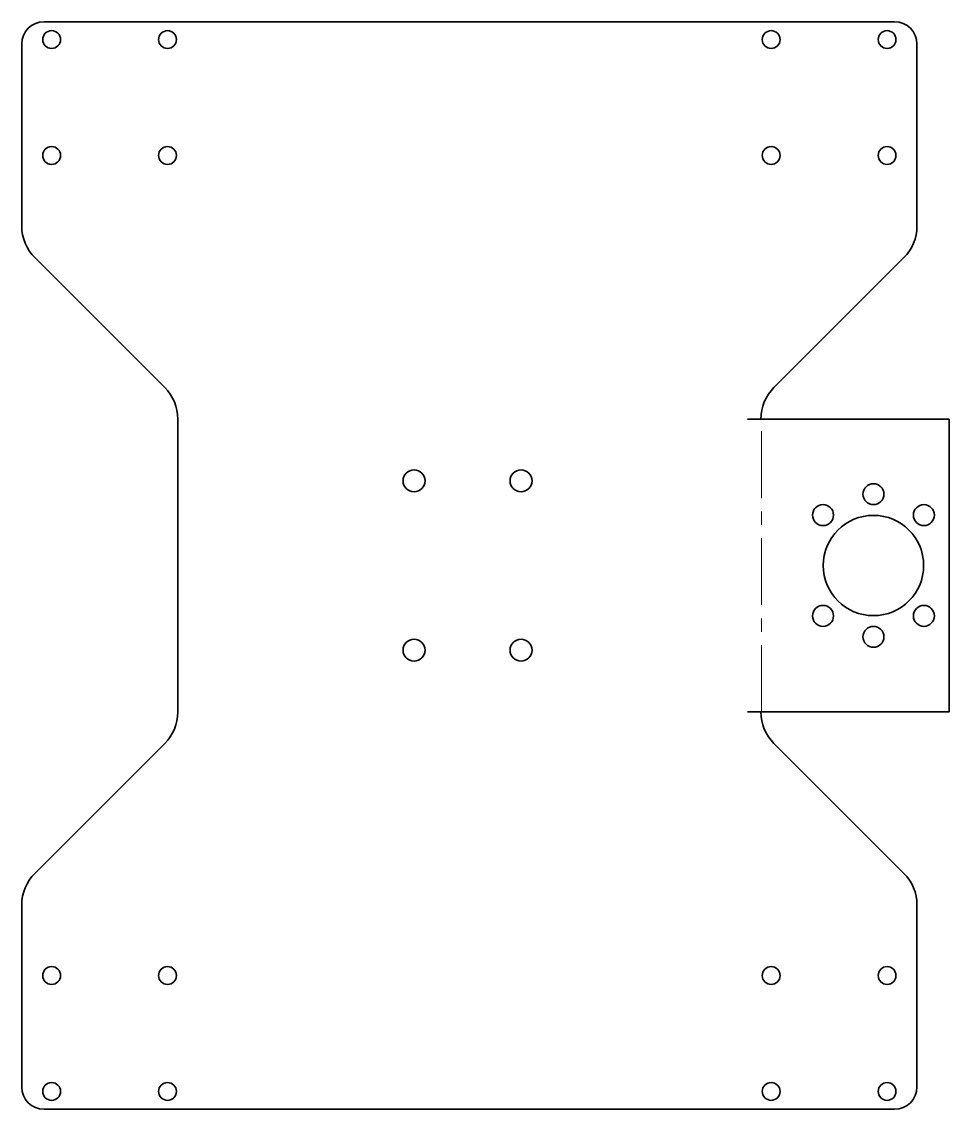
# Model space of a CAD drawing. Extents: x -3 to 205, y -191 to 53.
import ezdxf

# ---------------------------------------------------------------- set-up
doc = ezdxf.new("R2010")
doc.units = 0
doc.linetypes.add('AXES', pattern=[24, 15, -3, 3, -3])

msp = doc.modelspace()

# ---------------------------------------------------------------- linework, layer by layer
at = {"color": 7, "lineweight": 35}
for p, q in [((192.871068, 52.928932), (2.071068, 52.928932)), ((-2.928932, 47.928932), (-2.928932, 7.071068)), ((197.871068, 7.071068), (197.871068, 47.928932)), ((0, 0), (29.142136, -29.142136)), ((194.942136, 0), (165.8, -29.142136)), ((32.071068, -36.213203), (32.071068, -101.928932)), ((205.116197, -36.213203), (159.871068, -36.213203)), ((205.116197, -36.213203), (205.116197, -101.928932)), ((159.871068, -101.928932), (205.116197, -101.928932)), ((29.142136, -109), (0, -138.142136)), ((165.8, -109), (194.942136, -138.142136)), ((-2.928932, -145.213203), (-2.928932, -186.071068)), ((197.871068, -186.071068), (197.871068, -145.213203)), ((2.071068, -191.071068), (192.871068, -191.071068))]:
    msp.add_line(p, q, dxfattribs=at)
at = {"color": 7, "lineweight": 35, "ltscale": 0.075}
for p, q in [((159.871068, -36.213203), (162.871068, -36.213203)), ((159.871068, -101.928932), (162.871068, -101.928932))]:
    msp.add_line(p, q, dxfattribs=at)
at = {"color": 1, "linetype": 'AXES', "lineweight": 13}
msp.add_line((162.993632, -101.928932), (162.993632, -36.213203), dxfattribs=at)
at = {"color": 7, "lineweight": 35}
for centre, radius in [((3.771068, 48.928932), 2), ((29.771068, 48.928932), 2), ((165.171068, 48.928932), 2), ((191.171068, 48.928932), 2), ((3.771068, 22.928932), 2), ((29.771068, 22.928932), 2), ((165.171068, 22.928932), 2), ((191.171068, 22.928932), 2), ((85.071068, -50.071068), 2.4585), ((109.071068, -50.071068), 2.4585), ((188.116197, -53.071068), 2.35), ((176.802488, -57.757359), 2.35), ((199.429905, -57.757359), 2.35), ((188.116197, -69.071068), 11.25), ((176.802488, -80.384776), 2.35), ((199.429905, -80.384776), 2.35), ((188.116197, -85.071068), 2.35), ((85.071068, -88.071068), 2.4585), ((109.071068, -88.071068), 2.4585), ((3.771068, -161.071068), 2), ((29.771068, -161.071068), 2), ((165.171068, -161.071068), 2), ((191.171068, -161.071068), 2), ((3.771068, -187.071068), 2), ((29.771068, -187.071068), 2), ((165.171068, -187.071068), 2), ((191.171068, -187.071068), 2)]:
    msp.add_circle(centre, radius, dxfattribs=at)
for centre, radius, start, end in [((2.071068, 47.928932), 5, 90, 180), ((192.871068, 47.928932), 5, 360, 90), ((7.071068, 7.071068), 10, 180, 225), ((187.871068, 7.071068), 10, 315, 0), ((22.071068, -36.213203), 10, 0, 45), ((172.871068, -36.213203), 10, 135, 180), ((22.071068, -101.928932), 10, 315, 360), ((172.871068, -101.928932), 10, 180, 225), ((7.071068, -145.213203), 10, 135, 180), ((187.871068, -145.213203), 10, 360, 45), ((2.071068, -186.071068), 5, 180, 270), ((192.871068, -186.071068), 5, 270, 360)]:
    msp.add_arc(centre, radius, start, end, dxfattribs=at)

doc.saveas('drawing.dxf')
